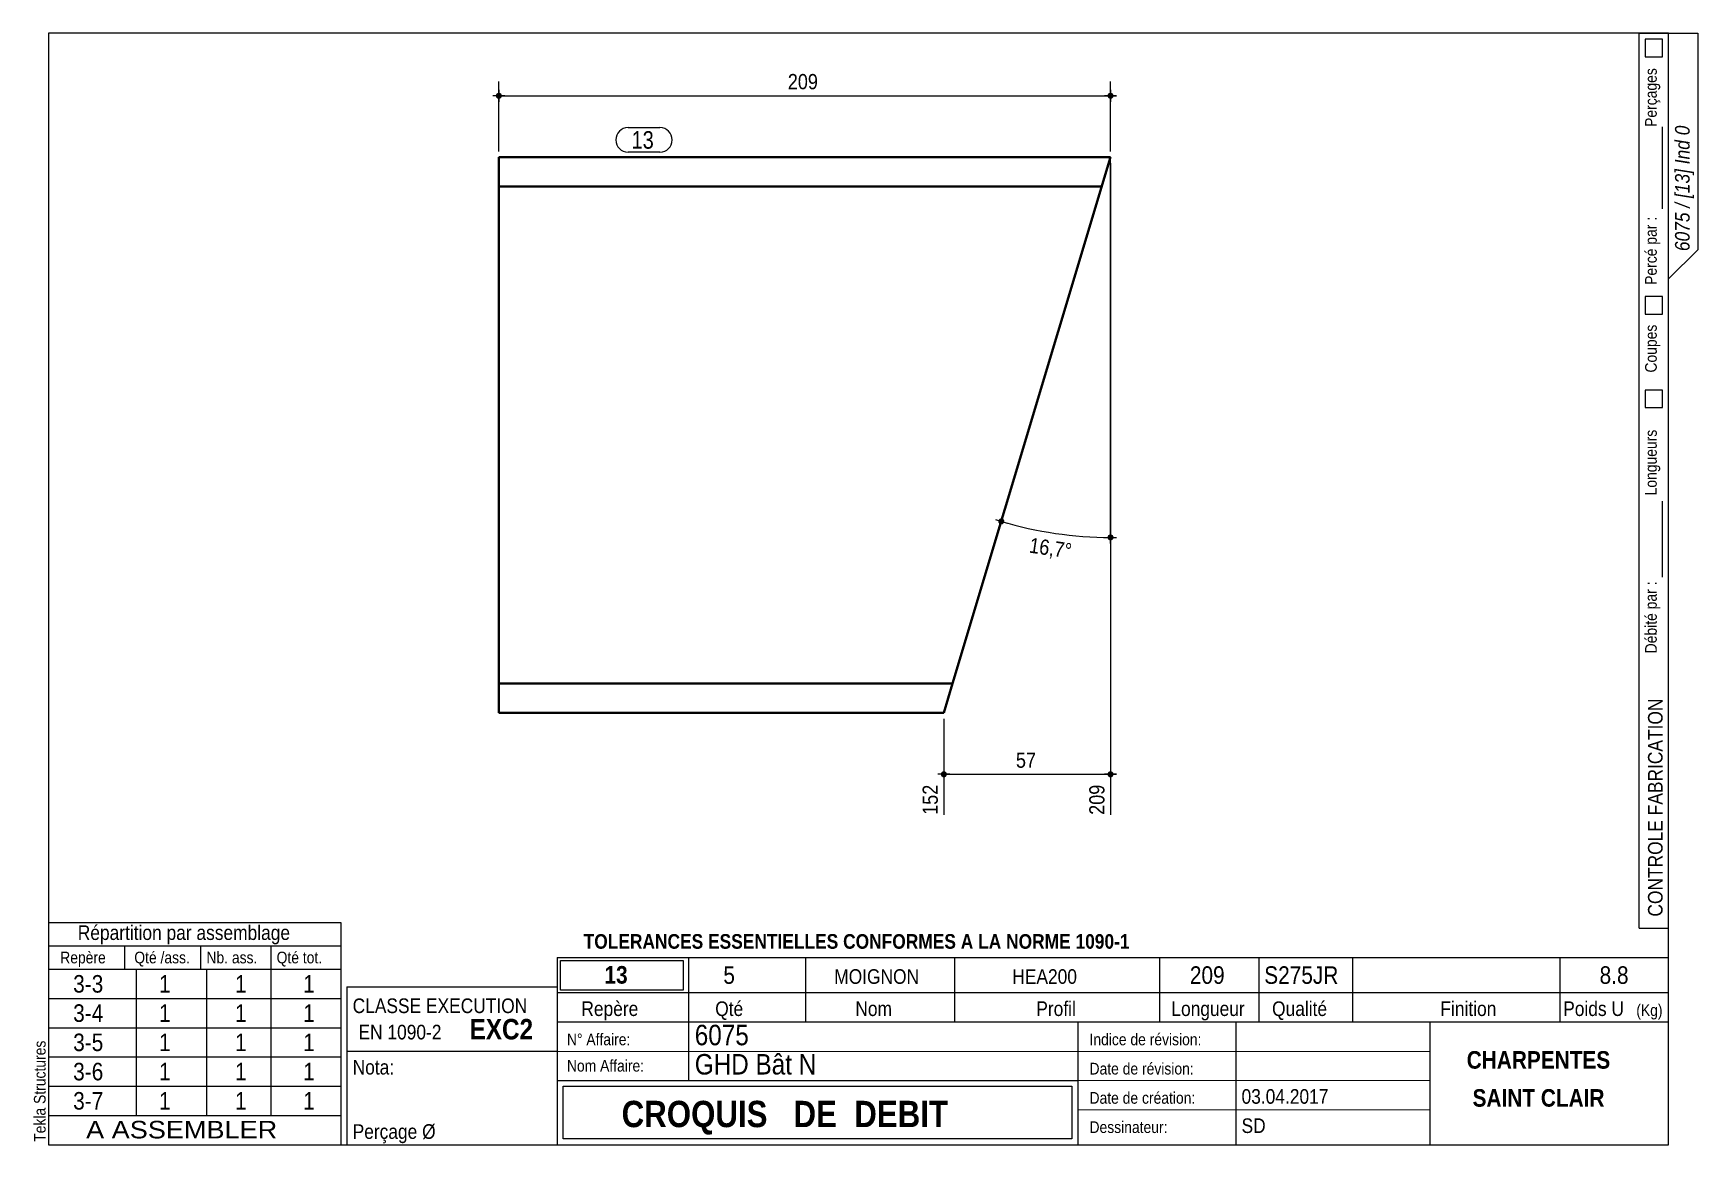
# Model space of a CAD drawing. Header units: millimetres. Extents: x 2 to 287, y 5 to 195.
import ezdxf

# ---------------------------------------------------------------- set-up
doc = ezdxf.new("R2010")
doc.units = ezdxf.units.MM
for name, color, linetype, lineweight in [('Autre type objet', 1, 'Continuous', 0), ('Cotation', 7, 'Continuous', 0), ('Feuille dessin', 5, 'Continuous', 0), ('Piece', 2, 'Continuous', 0), ('Repère pièce', 3, 'Continuous', 0)]:
    doc.layers.add(name, color=color, linetype=linetype, lineweight=lineweight)
doc.styles.add('ARIAL', font='ARIAL.TTF')
doc.styles.add('ARIAL_BOLD', font='ARIALBD.TTF')
doc.styles.add('ARIAL_ITALIC', font='ARIALI.TTF')
doc.styles.add('COMIC_SANS_MS', font='COMIC.TTF')

# ---------------------------------------------------------------- blocks, each defined once
blk = doc.blocks.new('*A1')
at = {"layer": 'Piece', "color": 2, "linetype": 'Continuous', "lineweight": 40}
for p, q in [((82, 173.82), (82, 168.82)), ((186.596003, 173.82), (82, 173.82)), ((186.596003, 173.82), (159.596003, 83.82)), ((185.096003, 168.82), (82, 168.82)), ((82, 168.82), (82, 78.82)), ((159.596003, 83.82), (82, 83.82)), ((158.096003, 78.82), (159.596003, 83.82)), ((158.096003, 78.82), (82, 78.82))]:
    blk.add_line(p, q, dxfattribs=at)
blk = doc.blocks.new('*A2')
at = {"layer": 'Feuille dessin', "linetype": 'Continuous', "lineweight": 0}
for p, q in [((282, 195), (5, 195)), ((5, 195), (5, 5)), ((282, 5), (282, 195)), ((5, 5), (282, 5))]:
    blk.add_line(p, q, dxfattribs=at)
at = {"layer": 'Feuille dessin', "style": 'ARIAL', "width": 0.85}
blk.add_text('Tekla Structures', height=2, rotation=90, dxfattribs=at).set_placement((4.5, 5.5))
blk = doc.blocks.new('*A3')
at = {"layer": 'Autre type objet', "linetype": 'Continuous', "lineweight": 0}
for p, q in [((5, 43), (55, 43)), ((5, 43), (5, 35)), ((55, 43), (55, 35)), ((5, 39), (55, 39)), ((18, 39), (18, 35)), ((31, 39), (31, 35)), ((43, 39), (43, 35)), ((5, 35), (55, 35)), ((5, 35), (5, 30)), ((20, 35), (20, 30)), ((32, 35), (32, 30)), ((43, 35), (43, 30)), ((55, 35), (55, 30)), ((5, 30), (55, 30)), ((5, 30), (5, 25)), ((20, 30), (20, 25)), ((32, 30), (32, 25)), ((43, 30), (43, 25)), ((55, 30), (55, 25)), ((5, 25), (55, 25)), ((5, 25), (5, 20)), ((20, 25), (20, 20)), ((32, 25), (32, 20)), ((43, 25), (43, 20)), ((55, 25), (55, 20)), ((5, 20), (55, 20)), ((5, 20), (5, 15)), ((20, 20), (20, 15)), ((32, 20), (32, 15)), ((43, 20), (43, 15)), ((55, 20), (55, 15)), ((5, 15), (55, 15)), ((5, 15), (5, 10)), ((20, 15), (20, 10)), ((32, 15), (32, 10)), ((43, 15), (43, 10)), ((55, 15), (55, 10)), ((5, 10), (55, 10))]:
    blk.add_line(p, q, dxfattribs=at)
at = {"layer": 'Autre type objet', "style": 'ARIAL', "width": 0.85}
for s, height, p in [('Répartition par assemblage', 2.5, (10, 40)), ('Repère', 2, (7, 36)), ('Qté /ass.', 2, (19.663086, 36)), ('Nb. ass.', 2, (32, 36)), ('Qté tot.', 2, (44, 36)), ('3-3', 3, (9.215576, 31)), ('1', 3, (23.885986, 31)), ('1', 3, (36.889404, 31)), ('1', 3, (48.551514, 31)), ('3-4', 3, (9.215576, 26)), ('1', 3, (23.885986, 26)), ('1', 3, (36.889404, 26)), ('1', 3, (48.551514, 26)), ('3-5', 3, (9.215576, 21)), ('1', 3, (23.885986, 21)), ('1', 3, (36.889404, 21)), ('1', 3, (48.551514, 21)), ('3-6', 3, (9.215576, 16)), ('1', 3, (23.885986, 16)), ('1', 3, (36.889404, 16)), ('1', 3, (48.551514, 16)), ('3-7', 3, (9.215576, 11)), ('1', 3, (23.885986, 11)), ('1', 3, (36.889404, 11)), ('1', 3, (48.551514, 11))]:
    blk.add_text(s, height=height, dxfattribs=at).set_placement(p)
blk = doc.blocks.new('*A4')
at = {"layer": 'Autre type objet', "linetype": 'Continuous', "lineweight": 0}
for p, q in [((277, 42), (277, 195)), ((277, 195), (287, 195)), ((278, 194), (278, 191)), ((281, 194), (278, 194)), ((281, 191), (281, 194)), ((282, 42), (282, 195)), ((287, 195), (287, 158)), ((278, 191), (281, 191)), ((281, 165), (281, 179)), ((287, 158), (282, 153)), ((278, 150), (278, 147)), ((281, 150), (278, 150)), ((281, 147), (281, 150)), ((278, 147), (281, 147)), ((278, 134), (278, 131)), ((281, 134), (278, 134)), ((281, 131), (281, 134)), ((278, 131), (281, 131)), ((281, 102), (281, 115)), ((277, 42), (282, 42))]:
    blk.add_line(p, q, dxfattribs=at)
at = {"layer": 'Autre type objet', "width": 0.85}
for s, height, style, p in [('Perçages', 2, 'ARIAL', (280, 179)), ('6075 / [13] Ind 0', 2.5, 'ARIAL_ITALIC', (285.619109, 157.760245)), ('Percé par :', 2, 'ARIAL', (280, 152)), ('Coupes', 2, 'ARIAL', (280, 137)), ('Longueurs', 2, 'ARIAL', (280, 116)), ('Débité par :', 2, 'ARIAL', (280, 89)), ('CONTROLE FABRICATION', 2.5, 'ARIAL', (281, 44))]:
    blk.add_text(s, height=height, rotation=90, dxfattribs=dict(at, style=style)).set_placement(p)
blk = doc.blocks.new('*A5')
at = {"layer": 'Autre type objet', "linetype": 'Continuous', "lineweight": 0}
for p, q in [((56, 32), (92, 32)), ((56, 32), (56, 5)), ((92, 32), (92, 5)), ((56, 21), (92, 21)), ((56, 5), (92, 5))]:
    blk.add_line(p, q, dxfattribs=at)
at = {"layer": 'Autre type objet', "width": 0.85}
for s, height, style, p in [('CLASSE EXECUTION', 2.5, 'ARIAL', (57, 27.5)), ('EXC2', 3.5, 'ARIAL_BOLD', (77, 23)), ('EN 1090-2', 2.5, 'ARIAL', (58, 23)), ('Nota:', 2.5, 'ARIAL', (57, 17)), ('Perçage Ø', 2.5, 'ARIAL', (57, 6))]:
    blk.add_text(s, height=height, dxfattribs=dict(at, style=style)).set_placement(p)
blk = doc.blocks.new('*A6')
at = {"layer": 'Autre type objet', "linetype": 'Continuous', "lineweight": 0}
for p, q in [((92, 37), (282, 37)), ((92, 37), (92, 31)), ((114.5, 31), (114.5, 37)), ((134.5, 31), (134.5, 37)), ((160, 31), (160, 37)), ((195, 31), (195, 37)), ((212, 31), (212, 37)), ((228, 31), (228, 37)), ((263.5, 31), (263.5, 37)), ((282, 31), (282, 37)), ((92.51953, 36.5), (113.5, 36.5)), ((92.51953, 31.394341), (92.51953, 36.5)), ((113.5, 36.5), (113.5, 31.394341)), ((113.5, 31.394341), (92.51953, 31.394341)), ((92, 31), (282, 31)), ((92, 31), (92, 5)), ((114.5, 16), (114.5, 31)), ((134.5, 26), (134.5, 31)), ((160, 26), (160, 31)), ((195, 26), (195, 31)), ((212, 26), (212, 31)), ((228, 26), (228, 31)), ((263.5, 26), (263.5, 31)), ((282, 5), (282, 31)), ((92, 26), (282, 26)), ((181, 26), (181, 5)), ((208, 26), (208, 5)), ((241.262466, 5), (241.262466, 26)), ((92, 21), (241.327069, 20.935451)), ((92, 16), (181, 16)), ((93, 15), (180, 15)), ((93, 6), (93, 15)), ((180, 15), (180, 6)), ((181, 16), (241.297815, 16.021151)), ((181, 11), (241.217807, 10.969512)), ((180, 6), (93, 6)), ((92, 5), (282, 5))]:
    blk.add_line(p, q, dxfattribs=at)
at = {"layer": 'Autre type objet', "width": 0.85}
for s, height, style, p in [('TOLERANCES ESSENTIELLES CONFORMES A LA NORME 1090-1', 2.5, 'ARIAL_BOLD', (96.5, 38.5)), ('13', 3, 'ARIAL_BOLD', (100.064045, 32.540141)), ('5', 3, 'ARIAL', (120.389893, 32.5)), ('MOIGNON', 2.5, 'ARIAL', (139.349365, 32.5)), ('HEA200', 2.5, 'ARIAL', (169.798218, 32.5)), ('209', 3, 'ARIAL', (200.165771, 32.5)), ('S275JR', 3, 'ARIAL', (212.880127, 32.5)), ('8.8', 3, 'ARIAL', (270.222412, 32.5)), ('Repère', 2.5, 'ARIAL', (96.112978, 27)), ('Qté', 2.5, 'ARIAL', (119, 27)), ('Nom', 2.5, 'ARIAL', (142.961426, 27)), ('Profil', 2.5, 'ARIAL', (173.903564, 27)), ('Longueur', 2.5, 'ARIAL', (197, 27)), ('Qualité', 2.5, 'ARIAL', (214.218018, 27)), ('Finition', 2.5, 'ARIAL', (243, 27)), ('Poids U', 2.5, 'ARIAL', (264, 27)), ('(Kg)', 2, 'ARIAL', (276.5, 27)), ('N° Affaire:', 2, 'ARIAL', (93.640566, 22)), ('6075', 3.5, 'ARIAL', (115.5, 22)), ('Indice de révision:', 2, 'ARIAL', (183, 22)), ('GHD Bât N', 3.5, 'ARIAL', (115.5, 17)), ('CHARPENTES', 3, 'ARIAL_BOLD', (247.5, 18)), ('Nom Affaire:', 2, 'ARIAL', (93.640566, 17.5)), ('Date de révision:', 2, 'ARIAL', (183, 17)), ('03.04.2017', 2.5, 'ARIAL', (209, 12)), ('SAINT CLAIR', 3, 'ARIAL_BOLD', (248.5, 11.5)), ('CROQUIS   DE  DEBIT', 4.5, 'ARIAL_BOLD', (103, 8)), ('Date de création:', 2, 'ARIAL', (183, 12)), ('Dessinateur:', 2, 'ARIAL', (183, 7)), ('SD', 2.5, 'ARIAL', (209, 7))]:
    blk.add_text(s, height=height, dxfattribs=dict(at, style=style)).set_placement(p)
blk = doc.blocks.new('*A7')
at = {"layer": 'Autre type objet', "linetype": 'Continuous', "lineweight": 0}
for p, q in [((5, 10), (55, 10)), ((5, 10), (5, 5)), ((55, 10), (55, 5)), ((5, 5), (55, 5))]:
    blk.add_line(p, q, dxfattribs=at)
at = {"layer": 'Autre type objet', "style": 'ARIAL', "width": 1.105}
blk.add_text('A ASSEMBLER', height=3, dxfattribs=at).set_placement((11.423651, 6.073465))
blk = doc.blocks.new('*A8')
at = {"layer": 'Cotation'}
for points in [[(167.89, 111.04), (167.87, 111.04), (167.84, 111.05), (167.82, 111.05), (167.79, 111.06), (167.77, 111.06), (167.74, 111.07), (167.72, 111.08), (167.7, 111.09), (167.67, 111.1), (167.65, 111.12), (167.63, 111.13), (167.61, 111.14), (167.59, 111.16), (167.57, 111.18), (167.55, 111.19), (167.53, 111.21), (167.52, 111.23), (167.5, 111.25), (167.49, 111.27), (167.47, 111.29), (167.46, 111.32), (167.45, 111.34), (167.44, 111.36), (167.43, 111.39), (167.42, 111.41), (167.41, 111.43), (167.41, 111.46), (167.4, 111.48), (167.4, 111.51), (167.4, 111.54), (167.4, 111.56), (167.4, 111.59), (167.4, 111.61), (167.4, 111.64), (167.41, 111.66), (167.41, 111.69), (167.42, 111.71), (167.43, 111.74), (167.44, 111.76), (167.45, 111.78), (167.46, 111.81), (167.47, 111.83), (167.49, 111.85), (167.5, 111.87), (167.52, 111.89), (167.53, 111.91), (167.55, 111.93), (167.57, 111.95), (167.59, 111.96), (167.61, 111.98), (167.63, 111.99), (167.65, 112.01), (167.67, 112.02), (167.7, 112.03), (167.72, 112.04), (167.74, 112.05), (167.77, 112.06), (167.79, 112.07), (167.82, 112.07), (167.84, 112.08), (167.87, 112.08), (167.89, 112.08), (167.92, 112.08), (167.94, 112.08), (167.97, 112.08), (167.99, 112.08), (168.02, 112.07), (168.04, 112.07), (168.07, 112.06), (168.09, 112.05), (168.12, 112.04), (168.14, 112.03), (168.16, 112.02), (168.19, 112.01), (168.21, 111.99), (168.23, 111.98), (168.25, 111.96), (168.27, 111.95), (168.29, 111.93), (168.3, 111.91), (168.32, 111.89), (168.34, 111.87), (168.35, 111.85), (168.36, 111.83), (168.38, 111.81), (168.39, 111.78), (168.4, 111.76), (168.41, 111.74), (168.42, 111.71), (168.42, 111.69), (168.43, 111.66), (168.43, 111.64), (168.44, 111.61), (168.44, 111.59), (168.44, 111.56), (168.44, 111.54), (168.44, 111.51), (168.43, 111.48), (168.43, 111.46), (168.42, 111.43), (168.42, 111.41), (168.41, 111.39), (168.4, 111.36), (168.39, 111.34), (168.38, 111.32), (168.36, 111.29), (168.35, 111.27), (168.34, 111.25), (168.32, 111.23), (168.3, 111.21), (168.29, 111.19), (168.27, 111.18), (168.25, 111.16), (168.23, 111.14), (168.21, 111.13), (168.19, 111.12), (168.16, 111.1), (168.14, 111.09), (168.12, 111.08), (168.09, 111.07), (168.07, 111.06), (168.04, 111.06), (168.02, 111.05), (167.99, 111.05), (167.97, 111.04), (167.94, 111.04), (167.92, 111.04)], [(186.57, 108.3), (186.55, 108.3), (186.52, 108.31), (186.49, 108.31), (186.47, 108.32), (186.45, 108.32), (186.42, 108.33), (186.4, 108.34), (186.37, 108.35), (186.35, 108.36), (186.33, 108.37), (186.31, 108.39), (186.29, 108.4), (186.27, 108.42), (186.25, 108.43), (186.23, 108.45), (186.21, 108.47), (186.19, 108.49), (186.18, 108.51), (186.16, 108.53), (186.15, 108.55), (186.14, 108.57), (186.13, 108.6), (186.12, 108.62), (186.11, 108.64), (186.1, 108.67), (186.09, 108.69), (186.09, 108.72), (186.08, 108.74), (186.08, 108.77), (186.08, 108.79), (186.08, 108.82), (186.08, 108.85), (186.08, 108.87), (186.08, 108.9), (186.09, 108.92), (186.09, 108.95), (186.1, 108.97), (186.11, 109), (186.12, 109.02), (186.13, 109.04), (186.14, 109.07), (186.15, 109.09), (186.16, 109.11), (186.18, 109.13), (186.19, 109.15), (186.21, 109.17), (186.23, 109.19), (186.25, 109.21), (186.27, 109.22), (186.29, 109.24), (186.31, 109.25), (186.33, 109.27), (186.35, 109.28), (186.37, 109.29), (186.4, 109.3), (186.42, 109.31), (186.45, 109.32), (186.47, 109.32), (186.49, 109.33), (186.52, 109.33), (186.55, 109.34), (186.57, 109.34), (186.6, 109.34), (186.62, 109.34), (186.65, 109.34), (186.67, 109.33), (186.7, 109.33), (186.72, 109.32), (186.75, 109.32), (186.77, 109.31), (186.79, 109.3), (186.82, 109.29), (186.84, 109.28), (186.86, 109.27), (186.88, 109.25), (186.91, 109.24), (186.93, 109.22), (186.95, 109.21), (186.96, 109.19), (186.98, 109.17), (187, 109.15), (187.01, 109.13), (187.03, 109.11), (187.04, 109.09), (187.05, 109.07), (187.07, 109.04), (187.08, 109.02), (187.09, 109), (187.09, 108.97), (187.1, 108.95), (187.11, 108.92), (187.11, 108.9), (187.11, 108.87), (187.12, 108.85), (187.12, 108.82), (187.12, 108.79), (187.11, 108.77), (187.11, 108.74), (187.11, 108.72), (187.1, 108.69), (187.09, 108.67), (187.09, 108.64), (187.08, 108.62), (187.07, 108.6), (187.05, 108.57), (187.04, 108.55), (187.03, 108.53), (187.01, 108.51), (187, 108.49), (186.98, 108.47), (186.96, 108.45), (186.95, 108.43), (186.93, 108.42), (186.91, 108.4), (186.88, 108.39), (186.86, 108.37), (186.84, 108.36), (186.82, 108.35), (186.79, 108.34), (186.77, 108.33), (186.75, 108.32), (186.72, 108.32), (186.7, 108.31), (186.67, 108.31), (186.65, 108.3), (186.62, 108.3), (186.6, 108.3)]]:
    blk.add_hatch(color=256, dxfattribs=at).paths.add_polyline_path(points, flags=17)
at = {"layer": 'Cotation', "linetype": 'Continuous', "lineweight": 0}
for p, q in [((167.92, 111.56), (186.6, 173.82)), ((186.6, 108.82), (186.6, 173.82)), ((186.31, 172.86), (167.92, 111.56)), ((166.92, 111.86), (168.91, 111.26)), ((167.62, 110.57), (168.22, 112.56)), ((185.56, 108.82), (187.64, 108.82)), ((186.6, 107.78), (186.6, 109.86))]:
    blk.add_line(p, q, dxfattribs=at)
blk.add_arc((186.6, 173.82), 65, 253.3008, 270, dxfattribs=at)
at = {"layer": 'Cotation'}
for p in [(167.92, 111.56), (186.6, 108.82)]:
    blk.add_point(p, dxfattribs=at)
at = {"layer": 'Cotation', "style": 'ARIAL', "width": 0.85}
blk.add_text('16,7°', height=2.6, rotation=-8.348, dxfattribs=at).set_placement((172.57, 106.24))
blk = doc.blocks.new('*A9')
at = {"layer": 'Cotation'}
for points in [[(81.97, 183.8), (81.95, 183.8), (81.92, 183.81), (81.9, 183.81), (81.87, 183.82), (81.85, 183.82), (81.82, 183.83), (81.8, 183.84), (81.78, 183.85), (81.75, 183.86), (81.73, 183.87), (81.71, 183.89), (81.69, 183.9), (81.67, 183.92), (81.65, 183.93), (81.63, 183.95), (81.61, 183.97), (81.6, 183.99), (81.58, 184.01), (81.57, 184.03), (81.55, 184.05), (81.54, 184.07), (81.53, 184.1), (81.52, 184.12), (81.51, 184.14), (81.5, 184.17), (81.5, 184.19), (81.49, 184.22), (81.49, 184.24), (81.48, 184.27), (81.48, 184.29), (81.48, 184.32), (81.48, 184.35), (81.48, 184.37), (81.49, 184.4), (81.49, 184.42), (81.5, 184.45), (81.5, 184.47), (81.51, 184.5), (81.52, 184.52), (81.53, 184.54), (81.54, 184.57), (81.55, 184.59), (81.57, 184.61), (81.58, 184.63), (81.6, 184.65), (81.61, 184.67), (81.63, 184.69), (81.65, 184.71), (81.67, 184.72), (81.69, 184.74), (81.71, 184.75), (81.73, 184.77), (81.75, 184.78), (81.78, 184.79), (81.8, 184.8), (81.82, 184.81), (81.85, 184.82), (81.87, 184.82), (81.9, 184.83), (81.92, 184.83), (81.95, 184.84), (81.97, 184.84), (82, 184.84), (82.03, 184.84), (82.05, 184.84), (82.08, 184.83), (82.1, 184.83), (82.13, 184.82), (82.15, 184.82), (82.18, 184.81), (82.2, 184.8), (82.22, 184.79), (82.25, 184.78), (82.27, 184.77), (82.29, 184.75), (82.31, 184.74), (82.33, 184.72), (82.35, 184.71), (82.37, 184.69), (82.39, 184.67), (82.4, 184.65), (82.42, 184.63), (82.43, 184.61), (82.45, 184.59), (82.46, 184.57), (82.47, 184.54), (82.48, 184.52), (82.49, 184.5), (82.5, 184.47), (82.5, 184.45), (82.51, 184.42), (82.51, 184.4), (82.52, 184.37), (82.52, 184.35), (82.52, 184.32), (82.52, 184.29), (82.52, 184.27), (82.51, 184.24), (82.51, 184.22), (82.5, 184.19), (82.5, 184.17), (82.49, 184.14), (82.48, 184.12), (82.47, 184.1), (82.46, 184.07), (82.45, 184.05), (82.43, 184.03), (82.42, 184.01), (82.4, 183.99), (82.39, 183.97), (82.37, 183.95), (82.35, 183.93), (82.33, 183.92), (82.31, 183.9), (82.29, 183.89), (82.27, 183.87), (82.25, 183.86), (82.22, 183.85), (82.2, 183.84), (82.18, 183.83), (82.15, 183.82), (82.13, 183.82), (82.1, 183.81), (82.08, 183.81), (82.05, 183.8), (82.03, 183.8), (82, 183.8)], [(186.57, 183.8), (186.55, 183.8), (186.52, 183.81), (186.49, 183.81), (186.47, 183.82), (186.45, 183.82), (186.42, 183.83), (186.4, 183.84), (186.37, 183.85), (186.35, 183.86), (186.33, 183.87), (186.31, 183.89), (186.29, 183.9), (186.27, 183.92), (186.25, 183.93), (186.23, 183.95), (186.21, 183.97), (186.19, 183.99), (186.18, 184.01), (186.16, 184.03), (186.15, 184.05), (186.14, 184.07), (186.13, 184.1), (186.12, 184.12), (186.11, 184.14), (186.1, 184.17), (186.09, 184.19), (186.09, 184.22), (186.08, 184.24), (186.08, 184.27), (186.08, 184.29), (186.08, 184.32), (186.08, 184.35), (186.08, 184.37), (186.08, 184.4), (186.09, 184.42), (186.09, 184.45), (186.1, 184.47), (186.11, 184.5), (186.12, 184.52), (186.13, 184.54), (186.14, 184.57), (186.15, 184.59), (186.16, 184.61), (186.18, 184.63), (186.19, 184.65), (186.21, 184.67), (186.23, 184.69), (186.25, 184.71), (186.27, 184.72), (186.29, 184.74), (186.31, 184.75), (186.33, 184.77), (186.35, 184.78), (186.37, 184.79), (186.4, 184.8), (186.42, 184.81), (186.45, 184.82), (186.47, 184.82), (186.49, 184.83), (186.52, 184.83), (186.55, 184.84), (186.57, 184.84), (186.6, 184.84), (186.62, 184.84), (186.65, 184.84), (186.67, 184.83), (186.7, 184.83), (186.72, 184.82), (186.75, 184.82), (186.77, 184.81), (186.79, 184.8), (186.82, 184.79), (186.84, 184.78), (186.86, 184.77), (186.88, 184.75), (186.91, 184.74), (186.93, 184.72), (186.95, 184.71), (186.96, 184.69), (186.98, 184.67), (187, 184.65), (187.01, 184.63), (187.03, 184.61), (187.04, 184.59), (187.05, 184.57), (187.07, 184.54), (187.08, 184.52), (187.09, 184.5), (187.09, 184.47), (187.1, 184.45), (187.11, 184.42), (187.11, 184.4), (187.11, 184.37), (187.12, 184.35), (187.12, 184.32), (187.12, 184.29), (187.11, 184.27), (187.11, 184.24), (187.11, 184.22), (187.1, 184.19), (187.09, 184.17), (187.09, 184.14), (187.08, 184.12), (187.07, 184.1), (187.05, 184.07), (187.04, 184.05), (187.03, 184.03), (187.01, 184.01), (187, 183.99), (186.98, 183.97), (186.96, 183.95), (186.95, 183.93), (186.93, 183.92), (186.91, 183.9), (186.88, 183.89), (186.86, 183.87), (186.84, 183.86), (186.82, 183.85), (186.79, 183.84), (186.77, 183.83), (186.75, 183.82), (186.72, 183.82), (186.7, 183.81), (186.67, 183.81), (186.65, 183.8), (186.62, 183.8), (186.6, 183.8)]]:
    blk.add_hatch(color=256, dxfattribs=at).paths.add_polyline_path(points, flags=17)
at = {"layer": 'Cotation', "linetype": 'Continuous', "lineweight": 0}
for p, q in [((82, 174.82), (82, 186.74)), ((82, 185.36), (82, 183.28)), ((186.6, 174.82), (186.6, 186.74)), ((186.6, 185.36), (186.6, 183.28)), ((83.04, 184.32), (80.96, 184.32)), ((82, 184.32), (80.96, 184.32)), ((82, 184.32), (186.6, 184.32)), ((187.64, 184.32), (185.56, 184.32)), ((186.6, 184.32), (187.64, 184.32))]:
    blk.add_line(p, q, dxfattribs=at)
at = {"layer": 'Cotation'}
for p in [(82, 184.32), (186.6, 184.32)]:
    blk.add_point(p, dxfattribs=at)
at = {"layer": 'Cotation', "style": 'ARIAL', "width": 0.85}
blk.add_text('209', height=2.6, dxfattribs=at).set_placement((131.41, 185.44))
blk = doc.blocks.new('*A10')
at = {"layer": 'Cotation'}
for points in [[(158.07, 67.8), (158.05, 67.8), (158.02, 67.81), (157.99, 67.81), (157.97, 67.82), (157.95, 67.82), (157.92, 67.83), (157.9, 67.84), (157.87, 67.85), (157.85, 67.86), (157.83, 67.87), (157.81, 67.89), (157.79, 67.9), (157.77, 67.92), (157.75, 67.93), (157.73, 67.95), (157.71, 67.97), (157.69, 67.99), (157.68, 68.01), (157.66, 68.03), (157.65, 68.05), (157.64, 68.07), (157.63, 68.1), (157.62, 68.12), (157.61, 68.14), (157.6, 68.17), (157.59, 68.19), (157.59, 68.22), (157.58, 68.24), (157.58, 68.27), (157.58, 68.29), (157.58, 68.32), (157.58, 68.35), (157.58, 68.37), (157.58, 68.4), (157.59, 68.42), (157.59, 68.45), (157.6, 68.47), (157.61, 68.5), (157.62, 68.52), (157.63, 68.54), (157.64, 68.57), (157.65, 68.59), (157.66, 68.61), (157.68, 68.63), (157.69, 68.65), (157.71, 68.67), (157.73, 68.69), (157.75, 68.71), (157.77, 68.72), (157.79, 68.74), (157.81, 68.75), (157.83, 68.77), (157.85, 68.78), (157.87, 68.79), (157.9, 68.8), (157.92, 68.81), (157.95, 68.82), (157.97, 68.82), (157.99, 68.83), (158.02, 68.83), (158.05, 68.84), (158.07, 68.84), (158.1, 68.84), (158.12, 68.84), (158.15, 68.84), (158.17, 68.83), (158.2, 68.83), (158.22, 68.82), (158.25, 68.82), (158.27, 68.81), (158.29, 68.8), (158.32, 68.79), (158.34, 68.78), (158.36, 68.77), (158.38, 68.75), (158.41, 68.74), (158.43, 68.72), (158.45, 68.71), (158.46, 68.69), (158.48, 68.67), (158.5, 68.65), (158.51, 68.63), (158.53, 68.61), (158.54, 68.59), (158.55, 68.57), (158.57, 68.54), (158.58, 68.52), (158.59, 68.5), (158.59, 68.47), (158.6, 68.45), (158.61, 68.42), (158.61, 68.4), (158.61, 68.37), (158.62, 68.35), (158.62, 68.32), (158.62, 68.29), (158.61, 68.27), (158.61, 68.24), (158.61, 68.22), (158.6, 68.19), (158.59, 68.17), (158.59, 68.14), (158.58, 68.12), (158.57, 68.1), (158.55, 68.07), (158.54, 68.05), (158.53, 68.03), (158.51, 68.01), (158.5, 67.99), (158.48, 67.97), (158.46, 67.95), (158.45, 67.93), (158.43, 67.92), (158.41, 67.9), (158.38, 67.89), (158.36, 67.87), (158.34, 67.86), (158.32, 67.85), (158.29, 67.84), (158.27, 67.83), (158.25, 67.82), (158.22, 67.82), (158.2, 67.81), (158.17, 67.81), (158.15, 67.8), (158.12, 67.8), (158.1, 67.8)], [(186.57, 67.8), (186.55, 67.8), (186.52, 67.81), (186.49, 67.81), (186.47, 67.82), (186.45, 67.82), (186.42, 67.83), (186.4, 67.84), (186.37, 67.85), (186.35, 67.86), (186.33, 67.87), (186.31, 67.89), (186.29, 67.9), (186.27, 67.92), (186.25, 67.93), (186.23, 67.95), (186.21, 67.97), (186.19, 67.99), (186.18, 68.01), (186.16, 68.03), (186.15, 68.05), (186.14, 68.07), (186.13, 68.1), (186.12, 68.12), (186.11, 68.14), (186.1, 68.17), (186.09, 68.19), (186.09, 68.22), (186.08, 68.24), (186.08, 68.27), (186.08, 68.29), (186.08, 68.32), (186.08, 68.35), (186.08, 68.37), (186.08, 68.4), (186.09, 68.42), (186.09, 68.45), (186.1, 68.47), (186.11, 68.5), (186.12, 68.52), (186.13, 68.54), (186.14, 68.57), (186.15, 68.59), (186.16, 68.61), (186.18, 68.63), (186.19, 68.65), (186.21, 68.67), (186.23, 68.69), (186.25, 68.71), (186.27, 68.72), (186.29, 68.74), (186.31, 68.75), (186.33, 68.77), (186.35, 68.78), (186.37, 68.79), (186.4, 68.8), (186.42, 68.81), (186.45, 68.82), (186.47, 68.82), (186.49, 68.83), (186.52, 68.83), (186.55, 68.84), (186.57, 68.84), (186.6, 68.84), (186.62, 68.84), (186.65, 68.84), (186.67, 68.83), (186.7, 68.83), (186.72, 68.82), (186.75, 68.82), (186.77, 68.81), (186.79, 68.8), (186.82, 68.79), (186.84, 68.78), (186.86, 68.77), (186.88, 68.75), (186.91, 68.74), (186.93, 68.72), (186.95, 68.71), (186.96, 68.69), (186.98, 68.67), (187, 68.65), (187.01, 68.63), (187.03, 68.61), (187.04, 68.59), (187.05, 68.57), (187.07, 68.54), (187.08, 68.52), (187.09, 68.5), (187.09, 68.47), (187.1, 68.45), (187.11, 68.42), (187.11, 68.4), (187.11, 68.37), (187.12, 68.35), (187.12, 68.32), (187.12, 68.29), (187.11, 68.27), (187.11, 68.24), (187.11, 68.22), (187.1, 68.19), (187.09, 68.17), (187.09, 68.14), (187.08, 68.12), (187.07, 68.1), (187.05, 68.07), (187.04, 68.05), (187.03, 68.03), (187.01, 68.01), (187, 67.99), (186.98, 67.97), (186.96, 67.95), (186.95, 67.93), (186.93, 67.92), (186.91, 67.9), (186.88, 67.89), (186.86, 67.87), (186.84, 67.86), (186.82, 67.85), (186.79, 67.84), (186.77, 67.83), (186.75, 67.82), (186.72, 67.82), (186.7, 67.81), (186.67, 67.81), (186.65, 67.8), (186.62, 67.8), (186.6, 67.8)]]:
    blk.add_hatch(color=256, dxfattribs=at).paths.add_polyline_path(points, flags=17)
at = {"layer": 'Cotation', "linetype": 'Continuous', "lineweight": 0}
for p, q in [((186.6, 172.82), (186.6, 61.39)), ((158.1, 77.82), (158.1, 61.39)), ((159.14, 68.32), (157.06, 68.32)), ((158.1, 68.32), (157.06, 68.32)), ((158.1, 69.36), (158.1, 67.28)), ((158.1, 68.32), (186.6, 68.32)), ((187.64, 68.32), (185.56, 68.32)), ((186.6, 69.36), (186.6, 67.28)), ((186.6, 68.32), (187.64, 68.32))]:
    blk.add_line(p, q, dxfattribs=at)
at = {"layer": 'Cotation'}
for p in [(158.1, 68.32), (186.6, 68.32)]:
    blk.add_point(p, dxfattribs=at)
at = {"layer": 'Cotation', "style": 'ARIAL', "width": 0.85}
blk.add_text('57', height=2.6, dxfattribs=at).set_placement((170.42, 69.44))
for s, p in [('152', (157.06, 61.39)), ('209', (185.56, 61.39))]:
    blk.add_text(s, height=2.6, rotation=90.0002, dxfattribs=at).set_placement(p)
blk = doc.blocks.new('*A11')
at = {"layer": 'Repère pièce', "linetype": 'Continuous', "lineweight": 0}
for p, q in [((104.1, 178.87), (109.542188, 178.87)), ((109.542187, 174.67), (104.1, 174.67))]:
    blk.add_line(p, q, dxfattribs=at)
for centre, start, end in [((104.1, 176.77), 90, 270), ((109.542187, 176.77), 270, 90)]:
    blk.add_arc(centre, 2.1, start, end, dxfattribs=at)
at = {"layer": 'Repère pièce', "style": 'COMIC_SANS_MS', "width": 0.85}
blk.add_text('13', height=3, dxfattribs=at).set_placement((104.7, 175.27))

msp = doc.modelspace()

# ---------------------------------------------------------------- block references
at = {"lineweight": 0}
for name in ['*A2', '*A4', '*A9', '*A11', '*A1', '*A8', '*A10', '*A3', '*A6', '*A5', '*A7']:
    msp.add_blockref(name, (0, 0), dxfattribs=at)

doc.saveas('drawing.dxf')
